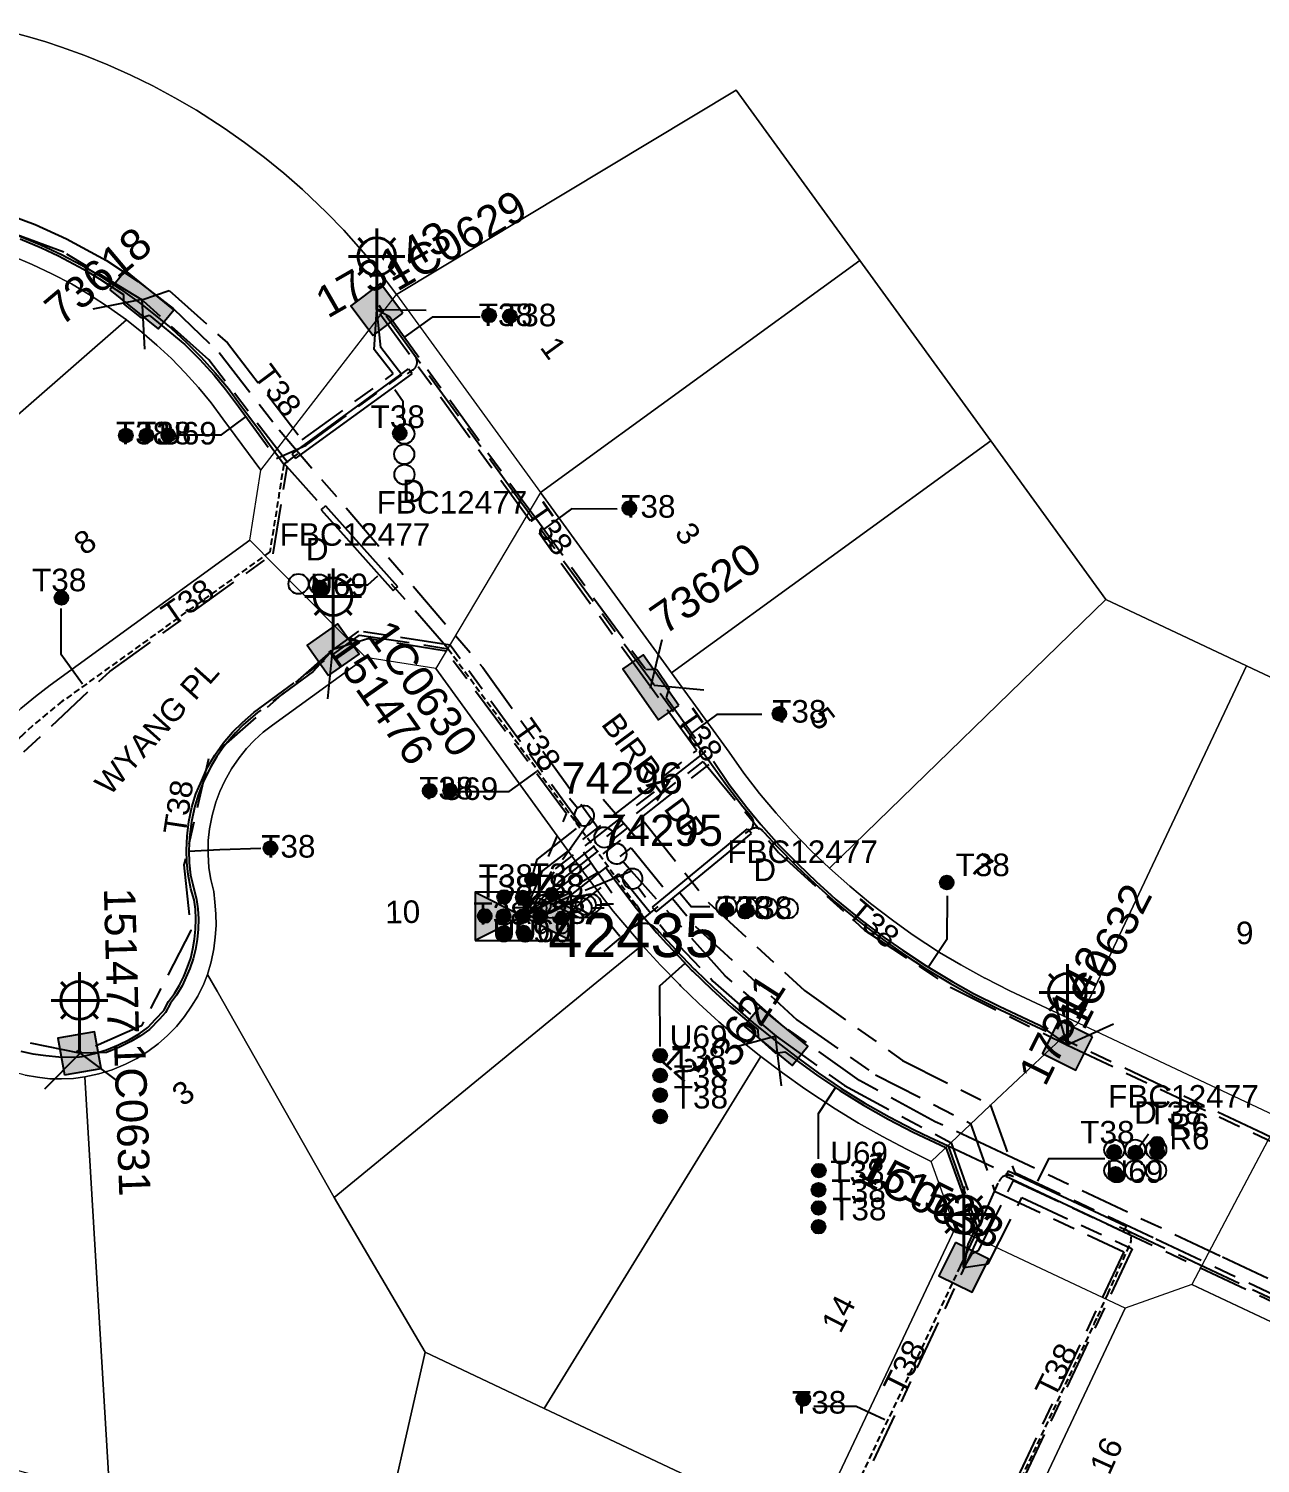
# Model space of a CAD drawing. Header units: metres. Extents: x 300268 to 302887, y 6172399 to 6173904.
# Drawn here: x 301010.2 to 301108.4, y 6173471.9 to 6173586.4 of the extents above; entities that cross this region are included whole.
import ezdxf
from ezdxf.enums import TextEntityAlignment as Align

# ---------------------------------------------------------------- set-up
doc = ezdxf.new("R2010")
doc.units = ezdxf.units.M
doc.linetypes.add('Cable Exist UG', pattern=[8.2, 4, -1.2, 1.8, -1.2])
doc.linetypes.add('DASHED', pattern=[0.75, 0.5, -0.25])
doc.layers.get('0').update_dxf_attribs({"color": 6})
doc.layers.add('Cadastre Land Parcels_SP_EXT', color=9, linetype='Continuous', lineweight=5)
doc.layers.add('Cadastre Roads_SP_EXT', color=9, linetype='Continuous', lineweight=5)
for name, color, linetype in [('Duct_SP_EXT', 7, 'Continuous'), ('Equip_HV_EXT', 7, 'Continuous'), ('Equip_LV_EXT', 7, 'Continuous'), ('Equip_SP_SL_EXT', 7, 'Continuous'), ('Mains_HV_EXT', 7, 'Continuous'), ('Mains_LV_EXT', 7, 'Continuous'), ('Mains_SL_EXT', 7, 'Continuous'), ('Sub_SP_EXT', 7, 'Continuous'), ('SupportsUG_SP_LV_EXT', 7, 'Continuous'), ('SupportsUG_SP_LV_SL_EXT', 7, 'Continuous'), ('Trench_SP_EXT', 7, 'Continuous')]:
    doc.layers.add(name, color=color, linetype=linetype)
doc.layers.add('UNKNOWN_FEATURES', color=1, linetype='DASHED', plot=False)
doc.styles.add('COLUMN_LABEL', font='arial.ttf')
doc.styles.add('iecARIAL', font='arial.ttf', dxfattribs={"height": 2})
doc.styles.add('POLE_LABEL', font='arial.ttf')
doc.styles.get("Standard").update_dxf_attribs({"font": 'arial.ttf'})
doc.styles.add('SWITCH_LABEL', font='arial.ttf', dxfattribs={"height": 2.5})

# ---------------------------------------------------------------- blocks, each defined once
blk = doc.blocks.new('SUB_PADMOUNT_EXT')
for points in [[(0, 0), (-3.84, 1.92), (-3.84, -1.92)], [(0, 0), (3.84, 1.92), (3.84, -1.92)]]:
    blk.add_hatch(color=256).paths.add_polyline_path(points)
for p, q in [((3.84, 1.92), (-3.84, -1.92)), ((-3.84, 1.92), (3.84, -1.92))]:
    blk.add_line(p, q)
blk.add_lwpolyline([(-3.84, -1.92), (3.84, -1.92), (3.84, 1.92), (-3.84, 1.92)], close=True)
for tag, height, flags, p in [('ASSET_NUM', 3.5, 8, (2, 2)), ('STREET_CODE', 0.2, 9, (1.5, 0)), ('CONSTRUCTED_VOLTAGE', 0.2, 9, (1.5, -0.2)), ('OPERATING_VOLTAGE', 0.2, 9, (1.5, -0.6)), ('ORIENTATION', 0.2, 9, (1.5, -0.8)), ('OWNED_BY', 0.2, 9, (1.5, -1)), ('OPERATED_BY', 0.2, 9, (1.5, -1.2)), ('NO_PHASES', 0.2, 9, (1.5, -0.4)), ('SECONDARY_VOLTAGE', 0.2, 9, (1.5, -1.6)), ('STATE', 0.2, 9, (1.5, -1.8)), ('SUBSTATION_TYPE', 0.2, 9, (1.5, -2.2)), ('MAINTAINED_BY', 0.2, 9, (1.5, -1.4)), ('PARENT', 0.2, 9, (1.5, -2)), ('STREETNAME', 0.2, 9, (1.5, -3)), ('SUBURB', 0.2, 9, (1.5, -3.2)), ('USAGE', 0.2, 9, (1.5, -2.4)), ('LEGEND', 0.2, 9, (1.5, -2.6)), ('LOCATION', 0.2, 9, (1.5, -2.8)), ('NOTES', 0.2, 9, (1.5, -3.4)), ('Z', 0.2, 1, (1.5, -3.6))]:
    blk.add_attdef(tag, text='', height=height, dxfattribs=dict(flags=flags)).set_placement(p, align=Align.MIDDLE_LEFT)
blk = doc.blocks.new('COLUMN_EXT')
blk.add_hatch(color=256).paths.add_polyline_path([(-1.49, 1.48), (-1.49, -1.49), (1.48, -1.49), (1.48, 1.48)])
blk.add_lwpolyline([(-1.49, -1.49), (1.48, -1.49), (1.48, 1.48), (-1.49, 1.48)], close=True)
for tag, height, style, flags, p in [('ASSET_NUM', 2.5, 'COLUMN_LABEL', 8, (2, 2)), ('STRUCTURE_PLANT_NUMBER', 0.2, 'POLE_LABEL', 9, (1.81, 0.03)), ('STREET_CODE', 0.2, 'COLUMN_LABEL', 9, (1.81, -0.2))]:
    blk.add_attdef(tag, text='', height=height, dxfattribs=dict(style=style, flags=flags)).set_placement(p, align=Align.MIDDLE_LEFT)
at = {"flags": 9}
for tag, p in [('COLUMN_TYPE', (1.81, -0.4)), ('OWNED_BY', (1.81, -0.6)), ('STATE', (1.81, -0.8)), ('USAGE', (1.81, -1)), ('LEGEND', (1.81, -1.2)), ('STREETNAME', (1.81, -1.6)), ('SUBURB', (1.81, -1.8)), ('LOCATION', (1.81, -1.4)), ('NOTES', (1.81, -2))]:
    blk.add_attdef(tag, text='', height=0.2, dxfattribs=at).set_placement(p, align=Align.MIDDLE_LEFT)
at = {"flags": 1}
blk.add_attdef('Z', (1.81, -2.35), '', height=0.2, dxfattribs=at)
blk = doc.blocks.new('PILLAR_EXT')
blk.add_hatch(color=256).paths.add_polyline_path([(-2.475, 0.99), (-2.475, -0.99), (2.475, -0.99), (2.475, 0.99)])
blk.add_lwpolyline([(-2.475, -0.99), (2.475, -0.99), (2.475, 0.99), (-2.475, 0.99)], close=True)
at = {"style": 'iecARIAL', "flags": 8}
blk.add_attdef('ASSET_NUM', (1.5, 3.5), '', height=2.5, dxfattribs=at)
for tag, p, flags in [('OWNED_BY', (0, -0.2), 9), ('STATE', (0, -0.4), 9), ('SUPPORT_TYPE', (0, -0.6), 9), ('USAGE', (0, -0.8), 9), ('LEGEND', (0, -1), 9), ('LOCATION', (0, -1.2), 9), ('STREETNAME', (0, -1.8), 9), ('SUBURB', (0, -2), 1), ('NOTES', (0, -1.4), 9), ('PARENT', (0, -1.6), 9)]:
    blk.add_attdef(tag, p, '', height=0.2, dxfattribs=dict(flags=flags))
blk = doc.blocks.new('DUCT_EXT')
blk.add_circle((0, 0.8), 0.8)
at = {"flags": 1}
blk.add_attdef('Z', (0, 0), '', height=0.2, dxfattribs=at)
at = {"flags": 9}
for tag, p in [('DUCT_CODE', (0, 0)), ('XSECT_TYPE', (0, -0.2)), ('STATE', (0, -0.6)), ('FB_REFERENCE', (0, -0.4)), ('NOTES', (0, -0.8))]:
    blk.add_attdef(tag, text='', height=0.2, dxfattribs=at).set_placement(p, align=Align.MIDDLE_LEFT)
blk = doc.blocks.new('SL_LANTERN_EXT')
at = {"lineweight": 40}
for p, q in [((0, 1.97), (0, 6.47)), ((-1.46, 5.68), (-1.06, 5.28)), ((1.46, 5.68), (1.06, 5.28)), ((-2.25, 4.22), (2.25, 4.22)), ((-1.46, 2.76), (-1.06, 3.16)), ((0, 0), (0, 2.72)), ((1.46, 2.76), (1.06, 3.16))]:
    blk.add_line(p, q, dxfattribs=at)
blk.add_circle((0, 4.22), 1.5, dxfattribs=at)
at = {"style": 'iecARIAL', "flags": 8}
blk.add_attdef('ASSET_NUM', (1.5, 1.5), '', height=2.5, dxfattribs=at)
for tag, p, height, flags in [('CONSTRUCTED_VOLTAGE', (0.98, -0.65), 0.2, 9), ('CONTROL_TYPE', (0.98, -0.85), 0.2, 9), ('LANTERN_PURPOSE', (0.98, -1.05), 0.2, 9), ('LANTERN_TYPE', (0.98, -1.25), 0.2, 9), ('LNUMBER', (2.18, -3.25), 2.5, 8), ('OPERATING_VOLTAGE', (0.98, -1.65), 0.2, 9), ('ORIENTATION', (0.98, -1.85), 0.2, 9), ('OWNED_BY', (0.98, -2.05), 0.2, 9), ('STATE', (0.98, -2.25), 0.2, 9), ('NO_PHASES', (0.98, -1.45), 0.2, 9), ('USAGE', (0.98, -2.45), 0.2, 9), ('CEXIST', (0.98, -2.65), 0.2, 9), ('CNEW', (0.98, -2.85), 0.2, 9), ('CNUMBER', (0.98, -3.05), 0.2, 9), ('CREMOVE', (0.98, -3.25), 0.2, 9), ('CREPLACE', (0.98, -3.45), 0.2, 9), ('LKINGHEIGHT', (0.98, -3.65), 0.2, 9), ('LBRACKET', (0.98, -3.85), 0.2, 9), ('LBRACKETVOCAB', (0.98, -4.05), 0.2, 9), ('LCATEGORY', (0.98, -4.25), 0.2, 9), ('LCHARGE1', (0.98, -4.45), 0.2, 9), ('LCHARGE1PERCENT', (0.98, -4.65), 0.2, 9), ('LCHARGE2', (0.98, -4.85), 0.2, 9), ('LCHARGE2PERCENT', (0.98, -5.05), 0.2, 9), ('LCHARGE3', (0.98, -5.25), 0.2, 9), ('LCHARGE3PERCENT', (0.98, -5.45), 0.2, 9), ('LEXIST', (0.98, -5.65), 0.2, 9), ('LLAMP', (0.98, -5.85), 0.2, 9), ('LLAMPVOCAB', (0.98, -6.05), 0.2, 9), ('LMAST', (0.98, -6.25), 0.2, 9), ('LMASTVOCAB', (0.98, -6.45), 0.2, 9), ('LNEW', (0.98, -6.65), 0.2, 9), ('LANTNUMBER', (0.98, -6.85), 0.2, 9), ('LOUTREACH', (0.98, -7.25), 0.2, 9), ('LOUTREACHVOCAB', (0.98, -7.45), 0.2, 9), ('LRATECODE', (0.98, -7.65), 0.2, 9), ('LREMOVE', (0.98, -7.85), 0.2, 9), ('LREPLACE', (0.98, -8.05), 0.2, 9), ('STREETNAME', (0.98, -9.25), 0.2, 9), ('LTYPE', (0.98, -8.25), 0.2, 9), ('LTYPEVOCAB', (0.98, -8.45), 0.2, 9), ('LEGEND', (0.98, -8.65), 0.2, 9), ('LOCATION', (0.98, -8.85), 0.2, 9), ('NOTES', (0.98, -9.05), 0.2, 9), ('SUBURB', (0.98, -9.45), 0.2, 1)]:
    blk.add_attdef(tag, p, '', height=height, dxfattribs=dict(flags=flags))
blk = doc.blocks.new('LV_UG_DFUSE_CLOSED_EXT')
for points in [[(1, 0), (0, 0)], [(5.04, 0.73), (2.16, -0.72)], [(5.05, -0.71), (2.16, 0.72)], [(6.2, 0.01), (7.2, 0.01)]]:
    blk.add_lwpolyline(points)
for centre in [(1.8, 0), (5.4, 0.01)]:
    blk.add_circle(centre, 0.8)
at = {"flags": 9}
for tag, p in [('ACTUAL_STATUS', (0, 0)), ('CONSTRUCTED_VOLTAGE', (0, -0.2)), ('OPERATING_VOLTAGE', (0, -0.6)), ('ORIENTATION', (0, -0.8)), ('STATE', (0, -1)), ('SWITCH_TYPE', (0, -1.2)), ('NO_PHASES', (0, -0.4)), ('USAGE', (0, -1.4)), ('NOTES', (0, -1.6))]:
    blk.add_attdef(tag, text='', height=0.2, dxfattribs=at).set_placement(p, align=Align.MIDDLE_LEFT)
at = {"flags": 1}
blk.add_attdef('Z', (0, 0), '', height=0.2, dxfattribs=at)
blk = doc.blocks.new('SWG_HOLEC_SU_EXT')
blk.add_line((1.8, -2), (5.8, -2))
for points in [[(1, 0), (0, 0)], [(6.6, 0), (7.6, 0)]]:
    blk.add_lwpolyline(points)
for points in [[(1.8, -0.8, 1), (1.8, 0.8, 1)], [(5.8, -0.8, 1), (5.8, 0.8, 1)]]:
    blk.add_lwpolyline(points, format="xyb", close=True)
at = {"style": 'SWITCH_LABEL', "flags": 8}
blk.add_attdef('ASSET_NUM', text='', height=2.5, rotation=179.9544, dxfattribs=at).set_placement((-2.4, 0), align=Align.MIDDLE_LEFT)
at = {"flags": 1}
blk.add_attdef('Z', (0, 0), '', height=0.2, dxfattribs=at)
at = {"flags": 9}
for tag, p in [('ACTUAL_STATUS', (0, -0.4)), ('CONSTRUCTED_VOLTAGE', (0, -0.6)), ('OPERATING_VOLTAGE', (0, -1)), ('ORIENTATION', (0, -1.2)), ('NO_PHASES', (0, -0.8)), ('OWNED_BY', (0, -1.4)), ('STATE', (0, -1.8)), ('SWITCH_TYPE', (0, -2)), ('PARENT', (0, -1.6)), ('USAGE', (0, -2.2)), ('STREETNAME', (0, -2.6)), ('SUBURB', (0, -2.8)), ('LOCATION', (0, -2.4)), ('NOTES', (0, -3))]:
    blk.add_attdef(tag, text='', height=0.2, dxfattribs=at).set_placement(p, align=Align.MIDDLE_LEFT)
at = {"style": 'SWITCH_LABEL', "flags": 9}
blk.add_attdef('STREET_CODE', text='', height=0.2, dxfattribs=at).set_placement((0, -0.2), align=Align.MIDDLE_LEFT)
blk = doc.blocks.new('CABLE_LARGE_EXT')
h = blk.add_hatch(color=256)
edge = h.paths.add_edge_path()
edge.add_arc((0, 0.55), 0.55, 0, 360)
blk.add_circle((0, 0.55), 0.55)
at = {"flags": 1}
blk.add_attdef('Z', (0, 0), '', height=0.2, dxfattribs=at)
at = {"flags": 9}
for tag, p in [('COND_CODE', (0, 0)), ('STATE', (0, -0.4)), ('XSECT_SIZE', (0, -0.6)), ('FB_REFERENCE', (0, -0.2)), ('NOTES', (0, -0.8))]:
    blk.add_attdef(tag, text='', height=0.2, dxfattribs=at).set_placement(p, align=Align.MIDDLE_LEFT)
blk = doc.blocks.new('CONNECTOR_NODE_EXT')
h = blk.add_hatch(color=256)
edge = h.paths.add_edge_path()
edge.add_arc((0, 0), 0.5, 0, 360)
blk.add_circle((0, 0), 0.5)
at = {"flags": 1}
blk.add_attdef('Z', (0, 0), '', height=0.2, dxfattribs=at)
at = {"flags": 9}
for tag, p in [('CONNECTOR_TYPE', (0, 0)), ('CONSTRUCTED_VOLTAGE', (0, -0.2)), ('OPERATING_VOLTAGE', (0, -0.6)), ('ORIENTATION', (0, -0.8)), ('SUBTYPE', (0, -1)), ('NO_PHASES', (0, -0.4)), ('USAGE', (0, -1.2)), ('NOTES', (0, -1.4))]:
    blk.add_attdef(tag, text='', height=0.2, dxfattribs=at).set_placement(p, align=Align.MIDDLE_LEFT)

msp = doc.modelspace()

# ---------------------------------------------------------------- linework, layer by layer
at = {"layer": 'Cadastre Land Parcels_SP_EXT', "linetype": 'Continuous'}
msp.add_lwpolyline([(301007.7, 6173586.38), (301010.26, 6173585.7), (301011.53, 6173585.32), (301012.79, 6173584.91), (301014.65, 6173584.23), (301016.49, 6173583.49), (301018.31, 6173582.68), (301020.09, 6173581.81), (301021.84, 6173580.87), (301023.55, 6173579.87), (301025.78, 6173578.45), (301027.4, 6173577.3), (301028.99, 6173576.11), (301030.52, 6173574.85), (301032.02, 6173573.54), (301033.93, 6173571.72), (301035.31, 6173570.29), (301037.06, 6173568.31), (301038.31, 6173566.77), (301039.51, 6173565.18), (301066.61, 6173581.46), (301076.47, 6173567.88), (301086.92, 6173553.5), (301096.11, 6173540.84), (301107.33, 6173535.55), (301123.41, 6173527.96)], dxfattribs=at)
for points in [[(301076.47, 6173567.88), (301066.61, 6173581.46), (301039.51, 6173565.18), (301050.99, 6173549.37), (301076.47, 6173567.88)], [(301017.97, 6173563.14), (301016.54, 6173564.16), (301015.08, 6173565.12), (301013.58, 6173566.01), (301012.03, 6173566.82), (301010.45, 6173567.57), (301008.84, 6173568.25), (301007.2, 6173568.85), (301005.54, 6173569.37), (301003.85, 6173569.82), (301002.14, 6173570.2), (301000.42, 6173570.49), (300996.68, 6173571.04), (300977.25, 6173542.61), (300989.2, 6173538.02), (301017.97, 6173563.14)], [(301086.92, 6173553.5), (301076.47, 6173567.88), (301050.99, 6173549.37), (301061.44, 6173534.98), (301086.92, 6173553.5)], [(301009.56, 6173532.13), (301010.71, 6173533.1), (301011.9, 6173534.01), (301027.81, 6173545.56), (301028.69, 6173551.15), (301025.67, 6173555.25), (301024.72, 6173556.52), (301023.72, 6173557.74), (301022.66, 6173558.92), (301021.56, 6173560.05), (301020.4, 6173561.13), (301019.2, 6173562.16), (301017.97, 6173563.14), (300989.2, 6173538.02), (301008.11, 6173530.76), (301009.56, 6173532.13)], [(301096.11, 6173540.84), (301086.92, 6173553.5), (301061.44, 6173534.98), (301066.04, 6173528.65), (301067.23, 6173526.98), (301068.48, 6173525.36), (301069.79, 6173523.79), (301071.15, 6173522.27), (301072.58, 6173520.81), (301074.05, 6173519.41), (301096.11, 6173540.84)], [(301095.65, 6173510.77), (301107.33, 6173535.55), (301096.11, 6173540.84), (301074.05, 6173519.41), (301075.67, 6173517.95), (301077.34, 6173516.57), (301079.07, 6173515.24), (301080.66, 6173514.11), (301082.84, 6173512.68), (301084.53, 6173511.68), (301086.44, 6173510.63), (301086.47, 6173510.61), (301088.45, 6173509.61), (301093.9, 6173507.06), (301095.65, 6173510.77)], [(301054.92, 6173509.83), (301059.1, 6173513.26), (301056.81, 6173515.97), (301054.65, 6173518.79), (301042.64, 6173535.33), (301037.06, 6173536.21), (301029.63, 6173530.82), (301028.89, 6173530.25), (301028.2, 6173529.62), (301027.56, 6173528.94), (301026.97, 6173528.21), (301026.36, 6173527.32), (301025.82, 6173526.37), (301025.43, 6173525.52), (301025.1, 6173524.65), (301024.81, 6173523.6), (301024.6, 6173522.53), (301024.5, 6173521.6), (301024.48, 6173520.51), (301024.54, 6173519.43), (301024.7, 6173518.48), (301024.93, 6173517.54), (301025.01, 6173516.68), (301025.1, 6173515.75), (301025.12, 6173514.82), (301025.06, 6173513.89), (301024.94, 6173512.97), (301024.73, 6173511.93), (301024.45, 6173510.91), (301025.2, 6173509.59), (301034.55, 6173493.13), (301054.92, 6173509.83)], [(301115.5, 6173511.18), (301123.41, 6173527.96), (301107.33, 6173535.55), (301095.65, 6173510.77), (301093.9, 6173507.06), (301109.98, 6173499.47), (301115.5, 6173511.18)], [(301068.57, 6173504.38), (301066.88, 6173505.74), (301065.24, 6173507.14), (301063.64, 6173508.6), (301062.2, 6173509.99), (301062.08, 6173510.11), (301060.57, 6173511.66), (301059.1, 6173513.26), (301054.92, 6173509.83), (301034.55, 6173493.13), (301041.81, 6173480.77), (301051.3, 6173476.29), (301068.57, 6173504.38)], [(301041.81, 6173480.77), (301034.55, 6173493.13), (301025.2, 6173509.59), (301024.45, 6173510.91), (301024.09, 6173510.03), (301023.89, 6173509.64), (301023.66, 6173509.19), (301023.17, 6173508.38), (301022.6, 6173507.55), (301021.96, 6173506.77), (301021.26, 6173506.05), (301020.51, 6173505.38), (301019.68, 6173504.77), (301018.81, 6173504.22), (301017.89, 6173503.75), (301016.84, 6173503.32), (301015.77, 6173502.99), (301014.65, 6173502.75), (301016.65, 6173469.28), (301037.85, 6173463.33), (301041.81, 6173480.77)], [(301011.87, 6173502.6), (301010.87, 6173502.71), (301009.88, 6173502.89), (301008.91, 6173503.15), (301007.96, 6173503.48), (301006.97, 6173503.95), (301005.96, 6173504.51), (301005.01, 6173505.16), (301004.29, 6173505.75), (301003.63, 6173506.4), (301003.01, 6173507.09), (300984.88, 6173478.21), (301016.65, 6173469.28), (301014.65, 6173502.75), (301013.74, 6173502.62), (301012.8, 6173502.58), (301011.87, 6173502.6)], [(301084.07, 6173490.68), (301082.16, 6173496), (301080.2, 6173496.97), (301078.28, 6173497.99), (301076.38, 6173499.06), (301074.52, 6173500.2), (301072.09, 6173501.8), (301070.31, 6173503.06), (301068.57, 6173504.38), (301051.3, 6173476.29), (301072.55, 6173466.26), (301084.07, 6173490.68)], [(301117.89, 6173479.15), (301102.97, 6173486.19), (301097.64, 6173484.28), (301086.12, 6173459.86), (301104.66, 6173451.12), (301117.89, 6173479.15)], [(301067.54, 6173452.59), (301068.19, 6173454.93), (301068.91, 6173457.26), (301069.71, 6173459.55), (301070.58, 6173461.82), (301071.53, 6173464.06), (301072.55, 6173466.26), (301051.3, 6173476.29), (301041.81, 6173480.77), (301037.85, 6173463.33), (301037.34, 6173459.91), (301066.98, 6173450.23), (301067.54, 6173452.59)]]:
    msp.add_lwpolyline(points, close=True, dxfattribs=at)
at = {"layer": 'Cadastre Roads_SP_EXT', "linetype": 'Continuous'}
for points in [[(301008.84, 6173568.25), (301010.45, 6173567.57), (301012.03, 6173566.82), (301013.58, 6173566.01), (301015.08, 6173565.12), (301016.54, 6173564.16), (301017.97, 6173563.14), (301019.2, 6173562.16), (301020.4, 6173561.13), (301021.56, 6173560.05), (301022.66, 6173558.92), (301023.72, 6173557.74), (301024.72, 6173556.52), (301025.67, 6173555.25), (301028.69, 6173551.15), (301034.54, 6173558.74), (301034.54, 6173558.74), (301039.51, 6173565.18), (301038.31, 6173566.77), (301037.06, 6173568.31), (301035.31, 6173570.29), (301033.93, 6173571.72), (301032.02, 6173573.54), (301030.52, 6173574.85), (301028.99, 6173576.11), (301027.4, 6173577.3), (301025.78, 6173578.45), (301023.55, 6173579.87), (301021.84, 6173580.87), (301020.09, 6173581.81), (301018.31, 6173582.68), (301016.49, 6173583.49), (301014.65, 6173584.23), (301012.79, 6173584.91), (301011.53, 6173585.32), (301010.26, 6173585.7), (301007.7, 6173586.38)], [(301009.88, 6173502.89), (301010.87, 6173502.71), (301011.87, 6173502.6), (301012.8, 6173502.58), (301013.74, 6173502.62), (301013.74, 6173502.62), (301014.65, 6173502.75), (301015.77, 6173502.99), (301016.84, 6173503.32), (301017.89, 6173503.75), (301018.81, 6173504.22), (301019.68, 6173504.77), (301020.51, 6173505.38), (301021.26, 6173506.05), (301021.96, 6173506.77), (301022.6, 6173507.55), (301023.17, 6173508.38), (301023.66, 6173509.19), (301023.89, 6173509.64), (301024.09, 6173510.03), (301024.45, 6173510.91), (301024.73, 6173511.93), (301024.94, 6173512.97), (301025.06, 6173513.89), (301025.12, 6173514.82), (301025.1, 6173515.75), (301025.01, 6173516.68), (301024.93, 6173517.54), (301024.7, 6173518.48), (301024.54, 6173519.43), (301024.48, 6173520.51), (301024.5, 6173521.6), (301024.6, 6173522.53), (301024.81, 6173523.6), (301025.1, 6173524.65), (301025.43, 6173525.52), (301025.82, 6173526.37), (301026.36, 6173527.32), (301026.97, 6173528.21), (301027.56, 6173528.94), (301028.2, 6173529.62), (301028.89, 6173530.25), (301029.63, 6173530.82), (301037.06, 6173536.21), (301032, 6173541.33), (301027.81, 6173545.56), (301011.9, 6173534.01), (301010.71, 6173533.1), (301009.56, 6173532.13)], [(301109.98, 6173499.47), (301106.64, 6173493.16), (301102.97, 6173486.19), (301117.89, 6173479.15)], [(301086.12, 6173459.86), (301097.64, 6173484.28), (301091.87, 6173487.01), (301084.07, 6173490.68), (301072.55, 6173466.26)]]:
    msp.add_lwpolyline(points, dxfattribs=at)
msp.add_lwpolyline([(301087.39, 6173500.93), (301093.9, 6173507.06), (301088.45, 6173509.61), (301086.47, 6173510.61), (301086.44, 6173510.63), (301084.53, 6173511.68), (301082.84, 6173512.68), (301080.66, 6173514.11), (301079.07, 6173515.24), (301077.34, 6173516.57), (301075.67, 6173517.95), (301074.05, 6173519.41), (301072.58, 6173520.81), (301071.15, 6173522.27), (301069.79, 6173523.79), (301068.48, 6173525.36), (301067.23, 6173526.98), (301066.04, 6173528.65), (301061.44, 6173534.98), (301050.99, 6173549.37), (301047.06, 6173542.76), (301042.64, 6173535.33), (301054.65, 6173518.79), (301056.81, 6173515.97), (301059.1, 6173513.26), (301060.57, 6173511.66), (301062.08, 6173510.11), (301062.2, 6173509.99), (301063.64, 6173508.6), (301065.24, 6173507.14), (301066.88, 6173505.74), (301068.57, 6173504.38), (301070.31, 6173503.06), (301072.09, 6173501.8), (301074.52, 6173500.2), (301076.38, 6173499.06), (301078.28, 6173497.99), (301080.2, 6173496.97), (301082.16, 6173496), (301087.39, 6173500.93)], close=True, dxfattribs=at)
at = {"layer": 'Duct_SP_EXT'}
for p, q in [((301031.18, 6173552.46), (301040.48, 6173559.24)), ((301040.48, 6173559.24), (301040.62, 6173559.05)), ((301040.76, 6173558.85), (301040.62, 6173559.05)), ((301031.46, 6173552.07), (301040.76, 6173558.85)), ((301031.18, 6173552.46), (301031.32, 6173552.27)), ((301031.46, 6173552.07), (301031.32, 6173552.27)), ((301033.51, 6173548), (301033.68, 6173548.16)), ((301033.51, 6173548), (301039.24, 6173541.55)), ((301033.86, 6173548.32), (301033.68, 6173548.16)), ((301033.86, 6173548.32), (301039.6, 6173541.87)), ((301039.6, 6173541.87), (301039.42, 6173541.71)), ((301039.24, 6173541.55), (301039.42, 6173541.71)), ((301059.93, 6173516.28), (301067.52, 6173522.54)), ((301067.52, 6173522.54), (301067.68, 6173522.35)), ((301060.23, 6173515.91), (301067.83, 6173522.17)), ((301067.83, 6173522.17), (301067.68, 6173522.35)), ((301059.93, 6173516.28), (301060.08, 6173516.09)), ((301060.23, 6173515.91), (301060.08, 6173516.09)), ((301088.11, 6173494.83), (301088.21, 6173495.04)), ((301088.31, 6173495.26), (301088.21, 6173495.04)), ((301088.31, 6173495.26), (301097.72, 6173490.84)), ((301088.11, 6173494.83), (301097.52, 6173490.4)), ((301097.52, 6173490.4), (301097.62, 6173490.62)), ((301097.72, 6173490.84), (301097.62, 6173490.62))]:
    msp.add_line(p, q, dxfattribs=at)
for points in [[(301046.19, 6173563.36), (301042.36, 6173563.36), (301040.11, 6173561.73)], [(301040.05, 6173555.17), (301040.06, 6173556.6), (301039.38, 6173557.56)], [(301022.07, 6173553.97), (301025.55, 6173553.96), (301027.52, 6173555.43)], [(301057.12, 6173548.05), (301053.48, 6173548.06), (301051.23, 6173546.41)], [(301034.49, 6173542), (301037.22, 6173542.01), (301038.03, 6173542.72)], [(301012.74, 6173540.11), (301012.73, 6173536.51), (301014.46, 6173534.1)], [(301068.66, 6173531.66), (301065.06, 6173531.65), (301063.01, 6173530.15)], [(301044.56, 6173525.52), (301048.51, 6173525.51), (301050.7, 6173527.11)], [(301028.69, 6173520.97), (301025.42, 6173520.85), (301022.91, 6173520.73)], [(301064.52, 6173516.32), (301063.02, 6173516.31), (301062.14, 6173517.38)], [(301083.44, 6173517.2), (301083.41, 6173513.71), (301081.94, 6173511.47)], [(301051.92, 6173515.49), (301056.11, 6173515.45), (301057.32, 6173513.98)], [(301060.54, 6173505.16), (301060.53, 6173510.01), (301062.53, 6173511.82)], [(301073.17, 6173496.2), (301073.17, 6173499.83), (301074.56, 6173501.92)], [(301099.51, 6173498.17), (301098.68, 6173497.04)], [(301096.01, 6173496.21), (301091.52, 6173496.2), (301090.66, 6173494.43)], [(301072.82, 6173476.46), (301076.18, 6173476.46), (301078.46, 6173475.4)]]:
    msp.add_lwpolyline(points, dxfattribs=at)
at = {"layer": 'Mains_HV_EXT', "linetype": 'Cable Exist UG'}
for points in [[(300931.54, 6173583.84), (300989.69, 6173575.1), (301002.19, 6173573.19), (301007.66, 6173571.87), (301010.68, 6173570.76), (301013.2, 6173569.62), (301016.39, 6173567.87), (301018.9, 6173566.2), (301021.71, 6173564.04), (301025.36, 6173560.53), (301030.16, 6173554.36), (301046.41, 6173535.4), (301055.06, 6173523.33)], [(301055.06, 6173523.33), (301049.62, 6173515.55)], [(301058.25, 6173519.17), (301049.62, 6173515.55)], [(301237.09, 6173430.59), (301235.64, 6173424.96), (301224.31, 6173429.19), (301196.55, 6173445.17), (301154.44, 6173465.32), (301131.28, 6173476.19), (301105.23, 6173488.44), (301087.8, 6173496.68), (301082.48, 6173499.17), (301076.46, 6173502.45), (301070.21, 6173506.93), (301065.74, 6173510.81), (301058.25, 6173519.17)]]:
    msp.add_lwpolyline(points, dxfattribs=at)
at = {"layer": 'Mains_LV_EXT', "linetype": 'Cable Exist UG'}
for points in [[(301019.2, 6173564.75), (301012.97, 6173568.54), (301004.74, 6173571.58), (300997.47, 6173572.95), (300971.75, 6173576.81)], [(301002.81, 6173519.15), (301006.01, 6173525.11), (301016.64, 6173535.1), (301029.68, 6173544.47), (301030.84, 6173551.73), (301024.55, 6173559.95), (301019.2, 6173564.75)], [(301019.2, 6173564.75), (301021.39, 6173565.5), (301026.03, 6173561.3), (301029.23, 6173557.15), (301032, 6173553.56), (301039.25, 6173558.84), (301037.74, 6173560.78), (301037.94, 6173563.97)], [(301059.81, 6173533.83), (301037.94, 6173563.97)], [(301050.29, 6173518.49), (301050.73, 6173520.1), (301054.23, 6173522.85), (301043.79, 6173537.2), (301036.48, 6173538.32), (301034.46, 6173536.84)], [(301034.46, 6173536.84), (301024.53, 6173528.12), (301022.56, 6173519.66), (301023.12, 6173514.42), (301019.17, 6173506.82), (301014.23, 6173504.63)], [(301050.29, 6173518.49), (301063.47, 6173528.79), (301059.81, 6173533.83)], [(301051.9, 6173517.33), (301052.19, 6173518.71), (301063.98, 6173527.92), (301069.98, 6173520.65), (301076.86, 6173514.45), (301083.75, 6173509.87), (301093.03, 6173505.27)], [(301051.9, 6173517.33), (301059.28, 6173523.1), (301064.42, 6173516.62), (301072.07, 6173509.63), (301079.89, 6173504.05), (301086.88, 6173500.53), (301088.83, 6173495.11), (301100.1, 6173489.82), (301136.23, 6173472.72)], [(301052.68, 6173515.39), (301053.26, 6173517.12), (301058.24, 6173521.01), (301063.35, 6173514.77), (301071.44, 6173507.29), (301077.72, 6173502.92), (301085.3, 6173499.03), (301087.23, 6173493.63), (301097.53, 6173488.78), (301084.3, 6173460.71)], [(301014.23, 6173504.63), (301007.85, 6173505.92), (301003.16, 6173510.98), (301002.81, 6173519.15)], [(301050.29, 6173518.49), (301049.62, 6173515.55)], [(301052.68, 6173515.39), (301057.25, 6173518.95), (301060.96, 6173514.37), (301064.76, 6173510.39), (301069.79, 6173505.98)], [(301051.9, 6173517.33), (301049.62, 6173515.55)], [(301052.68, 6173515.39), (301049.62, 6173515.55)], [(301069.79, 6173505.98), (301075.26, 6173502.05), (301083.75, 6173497.48), (301086.22, 6173490.58), (301074.66, 6173465.95), (301071.82, 6173459.43), (301068.95, 6173449.89)], [(301093.03, 6173505.27), (301125.21, 6173490.08)]]:
    msp.add_lwpolyline(points, dxfattribs=at)
at = {"layer": 'Mains_SL_EXT', "linetype": 'Cable Exist UG'}
for points in [[(301009.49, 6173569.61), (301011.2, 6173568.9), (301012.54, 6173568.26), (301014.54, 6173567.2), (301015.82, 6173566.43), (301017.75, 6173565.16), (301017.75, 6173564.42), (301019.15, 6173563.31), (301019.79, 6173563.53), (301019.79, 6173563.53), (301022.62, 6173561.19), (301023.8, 6173560.01), (301024.97, 6173558.73), (301025.87, 6173557.62), (301026.91, 6173556.22), (301029.93, 6173552.08), (301032.3, 6173553.16), (301032.3, 6173553.16), (301039.94, 6173558.75), (301038.26, 6173560.94), (301037.94, 6173563.97)], [(301037.94, 6173563.97), (301038.95, 6173563.4), (301038.95, 6173563.4), (301049.75, 6173548.48), (301050.42, 6173547.61), (301050.42, 6173547.61), (301059.39, 6173535.27), (301060.27, 6173535.26), (301061.27, 6173533.79), (301061.02, 6173533.01), (301061.02, 6173533.01), (301064.16, 6173528.7), (301051.88, 6173519.11), (301049.62, 6173515.55)], [(301049.62, 6173515.55), (301053.08, 6173523.72), (301053.08, 6173523.72), (301043.48, 6173536.71), (301037.24, 6173537.7), (301034.46, 6173536.84)], [(301034.46, 6173536.84), (301032.87, 6173535.09), (301032.87, 6173535.09), (301028.42, 6173531.81), (301027.29, 6173530.83), (301026.67, 6173530.19), (301025.75, 6173529.1), (301025.17, 6173528.32), (301024.65, 6173527.39), (301024.09, 6173526.27), (301023.71, 6173525.31), (301023.42, 6173524.35), (301023.17, 6173523.12), (301023, 6173521.87), (301022.94, 6173520.8), (301022.98, 6173519.82), (301023.09, 6173518.85), (301023.26, 6173518.09), (301023.56, 6173516.91), (301023.67, 6173516.16), (301023.72, 6173515.35), (301023.69, 6173514.52), (301023.61, 6173513.7), (301023.47, 6173512.9), (301023.29, 6173512.16), (301023.04, 6173511.39), (301022.43, 6173510.02), (301022.43, 6173510.02), (301021.97, 6173509.26), (301021.49, 6173508.63), (301021.08, 6173507.87), (301020.6, 6173507.34), (301019.8, 6173506.52), (301019.09, 6173506.01), (301018.31, 6173505.56), (301017.43, 6173505.12), (301016.39, 6173504.7), (301014.23, 6173504.63)], [(301049.62, 6173515.55), (301052.49, 6173518.32), (301052.49, 6173518.32), (301064.79, 6173527.93), (301066.05, 6173526.06), (301066.05, 6173526.06), (301067.45, 6173524.23), (301068.57, 6173522.88), (301070.02, 6173521.27), (301071.52, 6173519.73), (301073.01, 6173518.32), (301074.15, 6173517.28), (301074.15, 6173517.28), (301074.57, 6173516.91), (301076.56, 6173515.28), (301078.41, 6173513.86), (301079.87, 6173512.85), (301081.78, 6173511.61), (301083.89, 6173510.32), (301085.55, 6173509.41), (301085.59, 6173509.37), (301087.58, 6173508.38), (301090.81, 6173506.88), (301093.03, 6173505.27)], [(301049.62, 6173515.55), (301056.21, 6173519.44), (301056.21, 6173519.44), (301057.14, 6173518.17), (301058.65, 6173516.18), (301060.28, 6173514.23), (301061.05, 6173513.39), (301061.05, 6173513.39), (301061.68, 6173512.71), (301063.08, 6173511.24), (301063.14, 6173511.2), (301064.65, 6173509.74), (301066.22, 6173508.3), (301067.84, 6173506.93), (301068.34, 6173506.52), (301068.36, 6173505.89), (301069.76, 6173504.63), (301070.49, 6173504.75), (301070.49, 6173504.75), (301073.03, 6173502.9), (301074.88, 6173501.65), (301076.77, 6173500.48), (301078.74, 6173499.37), (301080.72, 6173498.34), (301083.35, 6173497.12), (301085.68, 6173490.61), (301085.08, 6173489.37), (301084.77, 6173487.54)], [(301084.77, 6173487.54), (301085.44, 6173488.65), (301085.44, 6173488.65), (301085.96, 6173488.92), (301088.74, 6173494.49), (301103.65, 6173487.52), (301103.65, 6173487.52), (301118.52, 6173480.52), (301119.92, 6173479.86), (301119.92, 6173479.86), (301134.51, 6173472.98), (301136.23, 6173472.72)], [(301084.77, 6173487.54), (301086.71, 6173487.84), (301086.71, 6173487.84), (301089.41, 6173493.11), (301089.41, 6173493.11), (301098.21, 6173489.02), (301085.29, 6173461.74), (301085.67, 6173460.84), (301085.03, 6173459.5), (301084.16, 6173459.18), (301084.16, 6173459.18), (301083.29, 6173457.24), (301082.21, 6173454.39), (301081.5, 6173452.24), (301080.92, 6173450.36), (301080.5, 6173448.75), (301079.82, 6173445.82), (301079.53, 6173444.31), (301079.18, 6173441.98), (301078.98, 6173440.62), (301078.98, 6173440.62), (301076.24, 6173422.54), (301075.47, 6173420.81)]]:
    msp.add_lwpolyline(points, dxfattribs=at)
at = {"layer": 'Trench_SP_EXT', "linetype": 'Cable Exist UG'}
for points in [[(300971.64, 6173576.51), (300971.71, 6173576.5), (300996.95, 6173572.71), (301000.71, 6173572.17), (301002.48, 6173571.86), (301004.27, 6173571.48), (301006.03, 6173571.01), (301007.76, 6173570.46), (301009.48, 6173569.83), (301011.15, 6173569.13), (301012.8, 6173568.35), (301014.4, 6173567.51), (301015.97, 6173566.58), (301017.49, 6173565.6), (301018.98, 6173564.53), (301019.08, 6173564.45)], [(301019.21, 6173564.77), (301014.66, 6173563.88)], [(301019.19, 6173564.79), (301019.44, 6173560.29)], [(301019.08, 6173564.45), (301020.27, 6173563.53), (301021.53, 6173562.47), (301022.77, 6173561.33), (301023.94, 6173560.16), (301025.05, 6173558.93), (301026.1, 6173557.66), (301027.08, 6173556.35), (301028.6, 6173554.28), (301029.18, 6173553.49), (301029.18, 6173553.49), (301030.52, 6173551.62)], [(301037.88, 6173563.98), (301042.34, 6173563.92)], [(301041.04, 6173560.19), (301038.44, 6173563.78), (301038.13, 6173564.29)], [(301060.03, 6173534.04), (301049.96, 6173547.87), (301049.28, 6173548.81), (301049.28, 6173548.81), (301041.04, 6173560.19)], [(301031.61, 6173552.45), (301030.52, 6173551.62)], [(301030.49, 6173551.74), (301033.83, 6173548.02)], [(301043.63, 6173536.91), (301039.12, 6173542.07)], [(301034.59, 6173536.55), (301034.88, 6173536.77), (301034.88, 6173536.77), (301036.56, 6173538), (301043.3, 6173536.96)], [(301059.78, 6173533.76), (301060.88, 6173538.35)], [(301014.22, 6173504.35), (301014.44, 6173504.38), (301015.43, 6173504.61), (301016.39, 6173504.91), (301017.33, 6173505.29), (301018.21, 6173505.72), (301018.98, 6173506.18), (301019.69, 6173506.69), (301020.29, 6173507.36), (301020.95, 6173508.05), (301021.34, 6173508.75), (301021.81, 6173509.39), (301022.2, 6173510.05), (301022.39, 6173510.43), (301022.56, 6173510.76), (301022.85, 6173511.51), (301023.1, 6173512.22), (301023.28, 6173512.96), (301023.41, 6173513.73), (301023.49, 6173514.53), (301023.52, 6173515.34), (301023.48, 6173516.13), (301023.38, 6173516.86), (301023.12, 6173517.76), (301022.89, 6173518.89), (301022.78, 6173519.88), (301022.75, 6173520.83), (301022.81, 6173521.95), (301022.96, 6173523.13), (301023.2, 6173524.26), (301023.52, 6173525.34), (301023.98, 6173526.38), (301024.45, 6173527.45), (301025.03, 6173528.41), (301025.7, 6173529.38), (301026.43, 6173530.24), (301027.22, 6173531.03), (301028.13, 6173531.83), (301034.48, 6173536.47), (301034.59, 6173536.55)], [(301034.42, 6173536.9), (301033.95, 6173532.32)], [(301060.06, 6173534), (301064.41, 6173533.58)], [(301058.85, 6173515.05), (301060.4, 6173516.35)], [(301056.07, 6173512.75), (301058.85, 6173515.05)], [(301060.4, 6173514.4), (301061.82, 6173512.86), (301063.27, 6173511.35), (301063.37, 6173511.25), (301064.79, 6173509.88), (301066.35, 6173508.46), (301067.97, 6173507.07), (301069.59, 6173505.75)], [(301093.03, 6173505.23), (301091.75, 6173509.72)], [(301093.06, 6173505.32), (301097.22, 6173507.2)], [(301069.81, 6173505.98), (301065.19, 6173504.75)], [(301069.59, 6173505.75), (301069.62, 6173505.72), (301071.36, 6173504.36), (301073.15, 6173503.06), (301074.99, 6173501.83), (301076.88, 6173500.65), (301078.82, 6173499.55), (301080.81, 6173498.52), (301081.43, 6173498.23), (301082.04, 6173497.94), (301082.04, 6173497.94), (301083.51, 6173497.25), (301083.54, 6173497.17)], [(301069.72, 6173506), (301070.25, 6173501.54)], [(301125.22, 6173490.4), (301109.54, 6173497.81), (301108.66, 6173498.23), (301108.66, 6173498.23), (301093.54, 6173505.35), (301093.1, 6173505.56)], [(301009.55, 6173504.8), (301010.5, 6173504.59), (301011.54, 6173504.44), (301012.58, 6173504.35), (301013.56, 6173504.32), (301014.22, 6173504.35)], [(301014.25, 6173504.61), (301010.99, 6173501.3)], [(301014, 6173504.86), (301017.98, 6173501.85)], [(301083.51, 6173497.25), (301088.46, 6173494.92), (301088.73, 6173494.79)], [(301083.54, 6173497.17), (301085.86, 6173490.7)], [(301085.86, 6173490.7), (301085.9, 6173490.59), (301084.49, 6173487.64)], [(301097.2, 6173490.78), (301103.11, 6173488), (301118.23, 6173480.87), (301119.12, 6173480.46), (301119.12, 6173480.46), (301136.04, 6173472.47)]]:
    msp.add_lwpolyline(points, dxfattribs=at)
for points in [[(301040.39, 6173558.85), (301040.83, 6173559.16), (301040.83, 6173559.16, 0.440713), (301040.99, 6173560.26)], [(301067.39, 6173522.18), (301067.82, 6173522.52), (301067.82, 6173522.52, 0.385607), (301067.74, 6173523.61), (301067.74, 6173523.61), (301067.14, 6173524.3), (301065.86, 6173525.97), (301064.65, 6173527.66), (301060.06, 6173534), (301060.03, 6173534.04)], [(301067.36, 6173522.15), (301067.62, 6173522.38), (301067.62, 6173522.38, -0.466788), (301068.82, 6173522.26), (301068.82, 6173522.26), (301069.91, 6173521.1), (301071.39, 6173519.59), (301072.91, 6173518.14), (301074.59, 6173516.64), (301076.32, 6173515.22), (301078.1, 6173513.86), (301079.92, 6173512.57), (301081.79, 6173511.35), (301083.71, 6173510.2), (301085.57, 6173509.17), (301085.62, 6173509.14), (301087.71, 6173508.1), (301092.55, 6173505.82), (301092.55, 6173505.82), (301093.1, 6173505.56)], [(301058.32, 6173516.87), (301058.64, 6173516.47), (301058.64, 6173516.47, -0.491696), (301058.52, 6173514.76)], [(301060.5, 6173514.24), (301060.27, 6173514.52), (301060.27, 6173514.52, 0.395129), (301058.49, 6173514.73)], [(301085.9, 6173490.59), (301087.58, 6173494.41), (301087.58, 6173494.41, -0.471263), (301088.71, 6173494.77)]]:
    msp.add_lwpolyline(points, format="xyb", dxfattribs=at)
at = {"layer": 'UNKNOWN_FEATURES'}
for points in [[(301030.52, 6173551.62), (301029.41, 6173544.63), (301012.85, 6173532.71), (301011.65, 6173531.75), (301010.48, 6173530.75), (301009.56, 6173529.89), (301009.02, 6173529.34), (301009.02, 6173529.34), (301008.32, 6173528.6), (301007.32, 6173527.42), (301006.35, 6173526.14), (301005.43, 6173524.79), (301004.57, 6173523.39), (301003.78, 6173521.97), (301003.07, 6173520.55), (301002.53, 6173519.24)], [(301043.3, 6173536.96), (301043.63, 6173536.91), (301055.25, 6173521.12), (301058.37, 6173516.78)], [(301084.49, 6173487.64), (301074.04, 6173465.52), (301073.88, 6173465.17), (301073.88, 6173465.17), (301073.05, 6173463.38), (301072.13, 6173461.2), (301071.29, 6173458.99), (301070.51, 6173456.75), (301069.81, 6173454.49), (301069.19, 6173452.2), (301068.67, 6173449.97)]]:
    msp.add_lwpolyline(points, dxfattribs=at)
msp.add_lwpolyline([(301084.55, 6173460.52), (301084.57, 6173460.56), (301095.18, 6173483.04), (301095.46, 6173483.63), (301095.46, 6173483.63), (301096.25, 6173485.4), (301098.08, 6173489.48), (301098.08, 6173489.48, 0.429911), (301097.51, 6173490.64)], format="xyb", dxfattribs=at)

# ---------------------------------------------------------------- block references
at = {"layer": 'Duct_SP_EXT'}
for name, p in [('CABLE_LARGE_EXT', (301046.91, 6173562.95)), ('CABLE_LARGE_EXT', (301048.56, 6173562.89)), ('CABLE_LARGE_EXT', (301017.92, 6173553.37)), ('CABLE_LARGE_EXT', (301019.57, 6173553.37)), ('CABLE_LARGE_EXT', (301021.31, 6173553.39)), ('CABLE_LARGE_EXT', (301039.77, 6173553.55)), ('DUCT_EXT', (301040.14, 6173553.25)), ('DUCT_EXT', (301040.13, 6173551.62)), ('DUCT_EXT', (301040.15, 6173550)), ('CABLE_LARGE_EXT', (301058.09, 6173547.57)), ('DUCT_EXT', (301031.7, 6173541.28)), ('DUCT_EXT', (301033.36, 6173541.24)), ('CABLE_LARGE_EXT', (301033.4, 6173541.25)), ('CABLE_LARGE_EXT', (301012.78, 6173540.41)), ('CABLE_LARGE_EXT', (301070.06, 6173531.16)), ('CABLE_LARGE_EXT', (301042.16, 6173525.02)), ('CABLE_LARGE_EXT', (301043.8, 6173525.04)), ('CABLE_LARGE_EXT', (301029.46, 6173520.45)), ('CABLE_LARGE_EXT', (301083.41, 6173517.7)), ('CABLE_LARGE_EXT', (301048.1, 6173516.55)), ('CABLE_LARGE_EXT', (301049.59, 6173516.51)), ('DUCT_EXT', (301065.83, 6173515.54)), ('DUCT_EXT', (301067.46, 6173515.48)), ('DUCT_EXT', (301069.1, 6173515.45)), ('DUCT_EXT', (301070.73, 6173515.38)), ('CABLE_LARGE_EXT', (301046.55, 6173515.03)), ('CABLE_LARGE_EXT', (301048.05, 6173515.02)), ('CABLE_LARGE_EXT', (301049.59, 6173515.01)), ('CABLE_LARGE_EXT', (301050.98, 6173514.98)), ('CABLE_LARGE_EXT', (301065.83, 6173515.54)), ('CABLE_LARGE_EXT', (301067.46, 6173515.48)), ('CABLE_LARGE_EXT', (301048.1, 6173513.69)), ('CABLE_LARGE_EXT', (301049.65, 6173513.71)), ('DUCT_EXT', (301096.78, 6173496.13)), ('CABLE_LARGE_EXT', (301096.77, 6173496.21)), ('DUCT_EXT', (301098.44, 6173496.14)), ('CABLE_LARGE_EXT', (301098.46, 6173496.17)), ('DUCT_EXT', (301100.12, 6173496.15)), ('CABLE_LARGE_EXT', (301100.2, 6173496.87)), ('CABLE_LARGE_EXT', (301100.2, 6173496.19)), ('DUCT_EXT', (301096.78, 6173494.48)), ('DUCT_EXT', (301098.43, 6173494.48)), ('DUCT_EXT', (301100.11, 6173494.48)), ('CABLE_LARGE_EXT', (301073.21, 6173494.72)), ('CABLE_LARGE_EXT', (301096.86, 6173494.47)), ('CABLE_LARGE_EXT', (301073.18, 6173493.18)), ('CABLE_LARGE_EXT', (301073.19, 6173491.74)), ('CABLE_LARGE_EXT', (301073.19, 6173490.24)), ('CABLE_LARGE_EXT', (301071.97, 6173476.51))]:
    msp.add_blockref(name, p, dxfattribs=at)
at = {"layer": 'Duct_SP_EXT', "rotation": 90.0000000000002}
for p in [(301061.1, 6173504.44), (301061.1, 6173502.85), (301061.1, 6173501.29), (301061.1, 6173499.58)]:
    msp.add_blockref('CABLE_LARGE_EXT', p, dxfattribs=at)
at = {"layer": 'Equip_HV_EXT'}
ref = msp.add_blockref('SWG_HOLEC_SU_EXT', (301055.06, 6173523.33), dxfattribs=dict(at, rotation=304.5551924214623))
ref.add_attrib('ASSET_NUM', '74296', dxfattribs={"layer": '0', "height": 2.5, "style": 'SWITCH_LABEL'}).set_placement((301052.66, 6173524.58), align=Align.BOTTOM_LEFT)
ref = msp.add_blockref('SWG_HOLEC_SU_EXT', (301058.25, 6173519.17), dxfattribs=dict(at, rotation=130.5086671550163))
ref.add_attrib('ASSET_NUM', '74295', dxfattribs={"layer": '0', "height": 2.5, "style": 'SWITCH_LABEL'}).set_placement((301055.85, 6173520.42), align=Align.BOTTOM_LEFT)
at = {"layer": 'Equip_LV_EXT'}
for name, p in [('CONNECTOR_NODE_EXT', (301050.29, 6173518.49)), ('CONNECTOR_NODE_EXT', (301051.9, 6173517.33)), ('LV_UG_DFUSE_CLOSED_EXT', (301048.88, 6173516.22)), ('LV_UG_DFUSE_CLOSED_EXT', (301049.21, 6173516.46)), ('LV_UG_DFUSE_CLOSED_EXT', (301049.62, 6173516.54)), ('CONNECTOR_NODE_EXT', (301052.68, 6173515.39))]:
    msp.add_blockref(name, p, dxfattribs=at)
at = {"layer": 'Equip_SP_SL_EXT'}
ref = msp.add_blockref('SL_LANTERN_EXT', (301037.94, 6173563.97), dxfattribs=at)
ref.add_attrib('ASSET_NUM', '173143', dxfattribs={"layer": '0', "height": 2.5, "rotation": 29.892, "style": 'iecARIAL'}).set_placement((301039.44, 6173565.47), align=Align.BOTTOM_CENTER)
ref = msp.add_blockref('SL_LANTERN_EXT', (301034.46, 6173536.84), dxfattribs=at)
ref.add_attrib('ASSET_NUM', '151476', dxfattribs={"layer": '0', "height": 2.5, "rotation": 305.1586, "style": 'iecARIAL'}).set_placement((301035.96, 6173538.34), align=Align.TOP_LEFT)
ref = msp.add_blockref('SL_LANTERN_EXT', (301014.23, 6173504.63), dxfattribs=at)
ref.add_attrib('ASSET_NUM', '151477', dxfattribs={"layer": '0', "height": 2.5, "rotation": 271.5314, "style": 'iecARIAL'}).set_placement((301015.73, 6173506.13), align=Align.BOTTOM_RIGHT)
ref = msp.add_blockref('SL_LANTERN_EXT', (301093.03, 6173505.27), dxfattribs=at)
ref.add_attrib('ASSET_NUM', '173142', dxfattribs={"layer": '0', "height": 2.5, "rotation": 63.503, "style": 'iecARIAL'}).set_placement((301094.53, 6173506.77), align=Align.BOTTOM_CENTER)
ref = msp.add_blockref('SL_LANTERN_EXT', (301084.77, 6173487.54), dxfattribs=at)
ref.add_attrib('ASSET_NUM', '151520', dxfattribs={"layer": '0', "height": 2.5, "rotation": 333.616, "style": 'iecARIAL'}).set_placement((301086.27, 6173489.04), align=Align.BOTTOM_RIGHT)
at = {"layer": 'Sub_SP_EXT'}
ref = msp.add_blockref('SUB_PADMOUNT_EXT', (301049.62, 6173515.55), dxfattribs=at)
ref.add_attrib('ASSET_NUM', '42435', dxfattribs={"layer": '0', "height": 3.5}).set_placement((301051.62, 6173515.8), align=Align.TOP_LEFT)
at = {"layer": 'SupportsUG_SP_LV_EXT'}
ref = msp.add_blockref('PILLAR_EXT', (301019.2, 6173564.75), dxfattribs=dict(at, rotation=320.8077313970887))
ref.add_attrib('ASSET_NUM', '73618', dxfattribs={"layer": '0', "height": 2.5, "rotation": 40.1257, "style": 'iecARIAL'}).set_placement((301020.7, 6173568.25), align=Align.BOTTOM_RIGHT)
ref = msp.add_blockref('PILLAR_EXT', (301059.81, 6173533.83), dxfattribs=dict(at, rotation=124.9854446886337))
ref.add_attrib('ASSET_NUM', '73620', dxfattribs={"layer": '0', "height": 2.5, "rotation": 34.694, "style": 'iecARIAL'}).set_placement((301061.31, 6173537.33), align=Align.BOTTOM_LEFT)
ref = msp.add_blockref('PILLAR_EXT', (301069.79, 6173505.98), dxfattribs=dict(at, rotation=320.7874232132801))
ref.add_attrib('ASSET_NUM', '73621', dxfattribs={"layer": '0', "height": 2.5, "rotation": 57.2948, "style": 'iecARIAL'}).set_placement((301071.29, 6173509.48), align=Align.BOTTOM_RIGHT)
at = {"layer": 'SupportsUG_SP_LV_SL_EXT'}
ref = msp.add_blockref('COLUMN_EXT', (301037.94, 6173563.97), dxfattribs=dict(at, rotation=127.0362698682558))
ref.add_attrib('ASSET_NUM', '1C0629', dxfattribs={"layer": '0', "height": 2.5, "rotation": 29.892, "style": 'COLUMN_LABEL'}).set_placement((301039.94, 6173564.72), align=Align.BOTTOM_LEFT)
ref = msp.add_blockref('COLUMN_EXT', (301034.46, 6173536.84), dxfattribs=dict(at, rotation=35.05610429507526))
ref.add_attrib('ASSET_NUM', '1C0630', dxfattribs={"layer": '0', "height": 2.5, "rotation": 305.1586, "style": 'COLUMN_LABEL'}).set_placement((301036.46, 6173537.59), align=Align.BOTTOM_LEFT)
ref = msp.add_blockref('COLUMN_EXT', (301093.03, 6173505.27), dxfattribs=dict(at, rotation=153.6929950904147))
ref.add_attrib('ASSET_NUM', '1C0632', dxfattribs={"layer": '0', "height": 2.5, "rotation": 63.2284, "style": 'COLUMN_LABEL'}).set_placement((301095.03, 6173506.02), align=Align.BOTTOM_LEFT)
ref = msp.add_blockref('COLUMN_EXT', (301014.23, 6173504.63), dxfattribs=dict(at, rotation=9.970511620629239))
ref.add_attrib('ASSET_NUM', '1C0631', dxfattribs={"layer": '0', "height": 2.5, "rotation": 271.9837, "style": 'COLUMN_LABEL'}).set_placement((301016.23, 6173505.38), align=Align.BOTTOM_LEFT)
ref = msp.add_blockref('COLUMN_EXT', (301084.77, 6173487.54), dxfattribs=dict(at, rotation=243.4824205863068))
ref.add_attrib('ASSET_NUM', '1C0633', dxfattribs={"layer": '0', "height": 2.5, "rotation": 333.2118, "style": 'COLUMN_LABEL'}).set_placement((301086.77, 6173488.29), align=Align.BOTTOM_RIGHT)

# ---------------------------------------------------------------- texts
at = {"layer": 'Cadastre Land Parcels_SP_EXT'}
for s, rotation, p in [('1', 305.9636, (301050.9, 6173560.95)), ('3', 306.2155, (301061.63, 6173546.13)), ('8', 35.8666, (301014.62, 6173544.29)), ('5', 307.6183, (301072.37, 6173531.35)), ('7', 324.9279, (301085.11, 6173519.24)), ('10', 1.2311, (301038.63, 6173514.98)), ('12', 318.3, (301060.45, 6173504.08)), ('3', 35.54, (301022.45, 6173500.33)), ('14', 62.7654, (301074.93, 6173482.2)), ('16', 65.7787, (301096.38, 6173470.89))]:
    msp.add_text(s, height=1.8, rotation=rotation, dxfattribs=at).set_placement(p)
msp.add_text('9', height=1.8, dxfattribs=at).set_placement((301106.48, 6173513.33))
at = {"layer": 'Cadastre Roads_SP_EXT'}
for s, rotation, p in [('WYANG PL', 48.0994, (301016.63, 6173525.09)), ('BIRRA DR', 306.5461, (301055.78, 6173530.88))]:
    msp.add_text(s, height=1.8, rotation=rotation, dxfattribs=at).set_placement(p)
at = {"layer": 'Duct_SP_EXT'}
for s, p in [('T38', (301046.07, 6173562.65)), ('T38', (301047.93, 6173562.63)), ('T38', (301037.45, 6173554.52)), ('T38', (301017.13, 6173553.21)), ('T38', (301018.82, 6173553.21)), ('U69', (301020.57, 6173553.2)), ('D', (301039.96, 6173548.59)), ('FBC12477', (301037.93, 6173547.69)), ('T38', (301057.44, 6173547.36)), ('FBC12477', (301030.19, 6173545.12)), ('D', (301032.28, 6173543.95)), ('T38', (301010.44, 6173541.49)), ('U69', (301032.63, 6173541.1)), ('T38', (301069.48, 6173531.01)), ('T38', (301041.32, 6173524.88)), ('U69', (301043.02, 6173524.84)), ('T38', (301028.72, 6173520.24)), ('FBC12477', (301065.9, 6173519.81)), ('D', (301067.98, 6173518.37)), ('T38', (301084.11, 6173518.76)), ('T38', (301046.07, 6173517.9)), ('T38', (301050.16, 6173517.97)), ('T38', (301046.07, 6173517.04)), ('T38', (301050.13, 6173517.08)), ('T38', (301045.65, 6173514.88)), ('T38', (301050.29, 6173514.95)), ('T38', (301065.07, 6173515.35)), ('T38', (301066.75, 6173515.34)), ('U69', (301047.18, 6173513.5)), ('U69', (301048.88, 6173513.49)), ('U69', (301061.31, 6173505.05)), ('T38', (301061.46, 6173503.4)), ('T38', (301061.61, 6173501.87)), ('T38', (301061.63, 6173500.22)), ('FBC12477', (301096.28, 6173500.29)), ('D', (301098.36, 6173499)), ('T38', (301099.42, 6173498.96)), ('R6', (301101.12, 6173498.02)), ('T38', (301094.06, 6173497.43)), ('R6', (301101.16, 6173496.96)), ('U69', (301074.11, 6173495.77)), ('T38', (301074.11, 6173494.27)), ('U69', (301096.07, 6173494.29)), ('T38', (301074.21, 6173492.77)), ('T38', (301074.27, 6173491.3)), ('T38', (301071.06, 6173475.88))]:
    msp.add_text(s, height=1.8, dxfattribs=at).set_placement(p)
at = {"layer": 'Mains_LV_EXT'}
for rotation, p in [(306.7411, (301028.03, 6173558.71)), (304.9237, (301049.76, 6173547.72)), (34.7457, (301021.58, 6173538.66)), (305.0583, (301061.7, 6173531.25)), (305.2039, (301048.79, 6173530.49)), (81.3492, (301022.68, 6173521.99)), (319.7445, (301075.35, 6173515.68)), (63.5549, (301079.89, 6173477.28)), (63.7442, (301091.99, 6173477))]:
    msp.add_text('T38', height=1.8, rotation=rotation, dxfattribs=at).set_placement(p)

doc.saveas('drawing.dxf')
